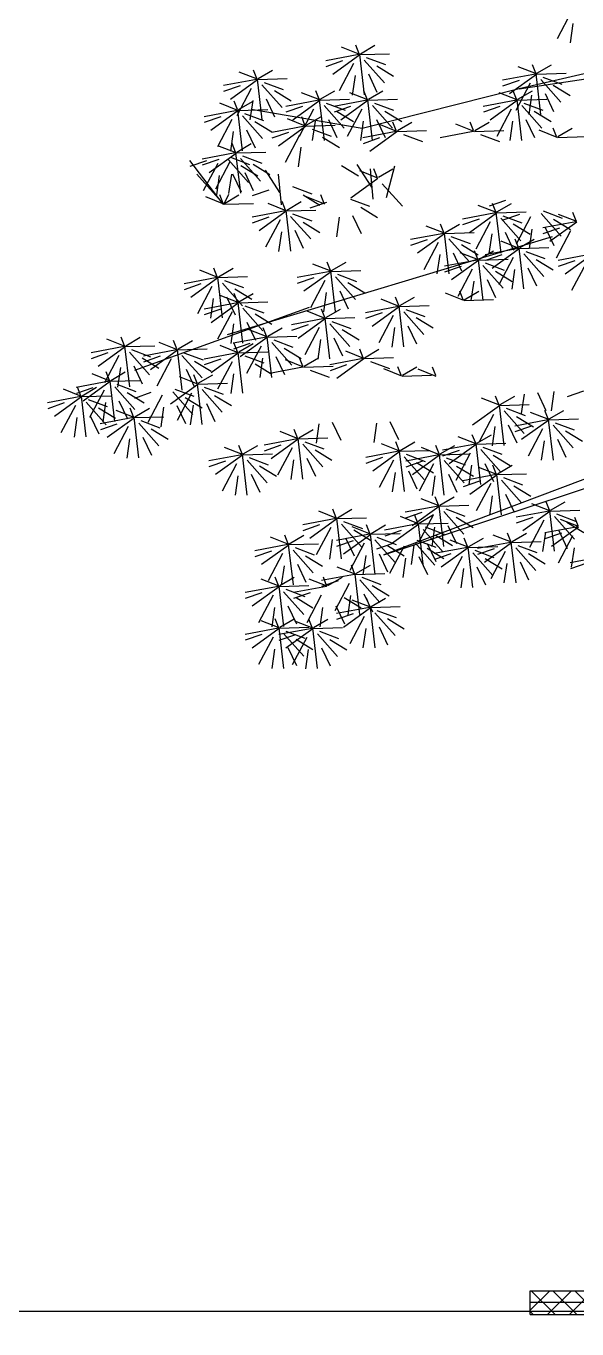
# Model space of a CAD drawing. Header units: metres. Extents: x 563124 to 573994, y 2062953 to 2068466.
# Drawn here: x 568884.33 to 568888.15, y 2065869.04 to 2065878.06 of the extents above; entities that cross this region are included whole.
import ezdxf

# ---------------------------------------------------------------- set-up
doc = ezdxf.new("R2010")
doc.units = ezdxf.units.M
doc.linetypes.add('HIDDEN', pattern=[0.375, 0.25, -0.125])
for name, color, linetype in [('1-CAY XANH', 7, 'CONTINUOUS'), ('ghichieudai', 7, 'CONTINUOUS'), ('LogDg phu', 7, 'CONTINUOUS'), ('MATCATDUONG', 8, 'CONTINUOUS'), ('ViaHeSphu', 32, 'CONTINUOUS')]:
    doc.layers.add(name, color=color, linetype=linetype)

# ---------------------------------------------------------------- blocks, each defined once
blk = doc.blocks.new('ca')
at = {"layer": '1-CAY XANH', "color": 3}
for p, q in [((4.648, 40.012), (5.092, 39.171)), ((4.603, 39.64), (4.689, 39.041)), ((11.145, 38.71), (10.699, 38.97)), ((11.163, 38.686), (11.722, 38.908)), ((11.182, 38.71), (11.284, 38.97)), ((11.152, 38.683), (10.249, 38.711)), ((10.962, 38.593), (10.376, 38.373)), ((11.024, 38.514), (10.407, 37.818)), ((11.02, 37.444), (11.166, 38.69)), ((11.163, 38.671), (11.995, 38.07)), ((11.187, 38.683), (12.207, 38.491)), ((11.695, 38.486), (12.205, 38.308)), ((5.718, 38.084), (4.815, 38.111)), ((5.711, 38.111), (5.265, 38.371)), ((5.586, 36.845), (5.732, 38.091)), ((5.729, 38.087), (6.287, 38.308)), ((5.748, 38.111), (5.85, 38.371)), ((5.753, 38.084), (6.773, 37.892)), ((10.642, 38.339), (10.122, 38.023)), ((10.896, 38.086), (10.634, 37.532)), ((11.352, 38.407), (11.796, 37.565)), ((14.293, 37.945), (13.847, 38.206)), ((14.311, 37.922), (14.87, 38.143)), ((14.33, 37.945), (14.432, 38.206)), ((5.208, 37.74), (4.688, 37.423)), ((5.527, 37.993), (4.942, 37.773)), ((5.59, 37.915), (4.973, 37.219)), ((5.729, 38.072), (6.56, 37.471)), ((5.917, 37.808), (6.362, 36.966)), ((6.26, 37.886), (6.771, 37.709)), ((11.307, 38.035), (11.393, 37.435)), ((14.3, 37.918), (13.397, 37.946)), ((14.11, 37.828), (13.524, 37.608)), ((14.172, 37.75), (13.555, 37.054)), ((14.168, 36.679), (14.314, 37.926)), ((14.311, 37.906), (15.143, 37.306)), ((14.336, 37.918), (15.355, 37.727)), ((14.843, 37.721), (15.353, 37.543)), ((5.462, 37.486), (5.2, 36.933)), ((6.306, 37.283), (5.403, 37.31)), ((6.299, 37.31), (5.852, 37.57)), ((5.873, 37.435), (5.958, 36.836)), ((6.174, 36.044), (6.32, 37.29)), ((6.317, 37.286), (6.875, 37.507)), ((6.336, 37.31), (6.438, 37.57)), ((6.341, 37.283), (7.361, 37.091)), ((10.903, 37.283), (10, 37.31)), ((10.896, 37.31), (10.449, 37.57)), ((10.771, 36.044), (10.916, 37.29)), ((10.914, 37.286), (11.472, 37.507)), ((10.933, 37.31), (11.035, 37.57)), ((10.938, 37.283), (11.958, 37.091)), ((12.384, 37.283), (11.481, 37.31)), ((12.377, 37.31), (11.931, 37.57)), ((12.252, 36.044), (12.398, 37.29)), ((12.395, 37.286), (12.953, 37.507)), ((12.414, 37.31), (12.516, 37.57)), ((12.419, 37.283), (13.439, 37.091)), ((13.79, 37.575), (13.27, 37.258)), ((14.044, 37.321), (13.782, 36.768)), ((14.5, 37.642), (14.944, 36.801)), ((5.796, 36.939), (5.276, 36.622)), ((6.115, 37.192), (5.529, 36.972)), ((6.177, 37.114), (5.56, 36.418)), ((6.317, 37.271), (7.148, 36.67)), ((6.505, 37.007), (6.95, 36.165)), ((6.848, 37.085), (7.359, 36.908)), ((10.393, 36.939), (9.873, 36.622)), ((10.712, 37.192), (10.126, 36.972)), ((10.774, 37.114), (10.157, 36.418)), ((10.914, 37.271), (11.745, 36.67)), ((11.093, 36.41), (14.5, 36.992)), ((11.102, 37.007), (11.547, 36.165)), ((11.874, 36.939), (11.354, 36.622)), ((11.445, 37.085), (11.955, 36.908)), ((12.193, 37.192), (11.608, 36.972)), ((12.256, 37.114), (11.639, 36.418)), ((12.395, 37.271), (13.226, 36.67)), ((12.583, 37.007), (13.028, 36.165)), ((12.926, 37.085), (13.437, 36.908)), ((14.9, 36.965), (13.997, 36.993)), ((14.893, 36.992), (14.447, 37.252)), ((14.455, 37.27), (14.541, 36.671)), ((14.768, 35.726), (14.914, 36.972)), ((14.911, 36.968), (15.469, 37.19)), ((14.911, 36.953), (15.742, 36.352)), ((14.93, 36.992), (15.032, 37.252)), ((14.935, 36.965), (15.955, 36.773)), ((6.05, 36.686), (5.788, 36.132)), ((6.46, 36.634), (6.546, 36.035)), ((7.627, 36.343), (7.181, 36.604)), ((7.645, 36.32), (8.204, 36.541)), ((7.664, 36.343), (7.766, 36.604)), ((10.002, 36.343), (9.556, 36.604)), ((10.02, 36.32), (10.578, 36.541)), ((10.039, 36.343), (10.141, 36.604)), ((10.647, 36.686), (10.384, 36.132)), ((11.057, 36.634), (11.143, 36.035)), ((12.128, 36.686), (11.866, 36.132)), ((12.819, 36.482), (11.916, 36.51)), ((12.812, 36.509), (12.366, 36.769)), ((12.539, 36.634), (12.624, 36.035)), ((12.83, 36.485), (13.388, 36.706)), ((12.849, 36.509), (12.951, 36.769)), ((12.854, 36.482), (13.874, 36.29)), ((14.39, 36.621), (13.87, 36.304)), ((14.709, 36.875), (14.124, 36.654)), ((14.772, 36.796), (14.155, 36.1)), ((15.099, 36.689), (15.544, 35.847)), ((15.442, 36.768), (15.953, 36.59)), ((5.078, 36.134), (4.175, 36.162)), ((5.071, 36.161), (4.624, 36.421)), ((5.089, 36.137), (5.647, 36.358)), ((5.108, 36.161), (5.21, 36.421)), ((7.634, 36.316), (6.731, 36.344)), ((7.444, 36.226), (6.858, 36.006)), ((7.669, 36.316), (8.689, 36.125)), ((10.009, 36.316), (9.106, 36.344)), ((9.819, 36.226), (9.233, 36.006)), ((10.02, 36.304), (10.852, 35.704)), ((10.044, 36.316), (11.064, 36.125)), ((10.552, 36.119), (11.062, 35.941)), ((12.309, 36.138), (11.789, 35.821)), ((12.628, 36.391), (12.043, 36.171)), ((12.83, 36.47), (13.661, 35.869)), ((13.018, 36.206), (13.463, 35.364)), ((13.361, 36.284), (13.872, 36.107)), ((14.644, 36.368), (14.382, 35.814)), ((15.055, 36.316), (15.14, 35.717)), ((12.974, 35.833), (13.059, 35.234)), ((14.958, 35.657), (14.055, 35.684)), ((14.951, 35.684), (14.504, 35.944)), ((14.969, 35.66), (15.527, 35.881)), ((14.988, 35.684), (15.09, 35.944)), ((10.796, 34.604), (11.241, 35.297)), ((14.448, 35.313), (13.928, 34.996)), ((14.767, 35.566), (14.181, 35.346)), ((14.83, 35.488), (14.213, 34.792)), ((15.144, 35.523), (14.559, 35.303)), ((15.207, 35.445), (14.59, 34.749)), ((14.826, 34.418), (14.972, 35.664)), ((14.969, 35.645), (15.8, 35.044)), ((14.993, 35.657), (16.013, 35.465)), ((15.157, 35.381), (15.602, 34.539)), ((15.37, 34.079), (16.39, 35.422)), ((15.5, 35.459), (16.011, 35.282)), ((15.534, 35.337), (15.979, 34.496)), ((15.877, 35.416), (16.388, 35.238)), ((10.341, 34.283), (10.079, 35.264)), ((10.59, 34.907), (10.144, 35.167)), ((10.608, 34.883), (11.166, 35.104)), ((10.627, 34.907), (10.729, 35.167)), ((10.752, 34.231), (10.837, 35.166)), ((11.721, 35.27), (11.201, 34.953)), ((13.573, 34.066), (13.659, 35.001)), ((13.618, 34.438), (14.063, 35.131)), ((14.825, 35.27), (14.305, 34.953)), ((14.702, 35.06), (14.44, 34.506)), ((15.079, 35.016), (14.817, 34.463)), ((15.112, 35.008), (15.198, 34.409)), ((15.346, 34.067), (16.177, 35.001)), ((15.489, 34.965), (15.575, 34.366)), ((10.469, 34.711), (9.852, 34.015)), ((10.608, 34.868), (11.439, 34.267)), ((13.228, 34.624), (12.642, 34.404)), ((13.961, 34.517), (14.471, 34.34)), ((6.94, 33.843), (6.494, 34.103)), ((6.675, 34.193), (7.185, 34.015)), ((6.977, 33.843), (7.079, 34.103)), ((11.453, 34.239), (10.867, 34.019)), ((12.186, 34.132), (12.696, 33.954)), ((12.242, 34.082), (12.8, 34.304)), ((12.261, 34.106), (12.363, 34.366)), ((12.909, 34.371), (12.389, 34.054)), ((13.411, 33.901), (12.965, 34.162)), ((13.429, 33.878), (13.987, 34.099)), ((13.448, 33.901), (13.55, 34.162)), ((15.335, 34.079), (14.432, 34.107)), ((15.328, 34.106), (14.882, 34.366)), ((15.203, 34.374), (15.349, 34.086)), ((15.346, 34.082), (15.904, 34.304)), ((15.365, 34.106), (15.467, 34.366)), ((4.485, 33.546), (5.043, 33.767)), ((4.504, 33.569), (4.606, 33.829)), ((5.518, 33.875), (4.932, 33.655)), ((5.58, 33.797), (4.963, 33.101)), ((5.908, 33.689), (6.353, 32.848)), ((6.947, 33.816), (6.044, 33.844)), ((6.757, 33.726), (6.171, 33.506)), ((6.251, 33.768), (6.762, 33.59)), ((6.815, 32.577), (6.961, 33.824)), ((6.958, 33.82), (7.517, 34.041)), ((6.958, 33.804), (7.79, 33.204)), ((6.983, 33.816), (8.003, 33.624)), ((11.133, 33.986), (10.613, 33.669)), ((11.387, 33.732), (11.125, 33.179)), ((11.798, 33.681), (11.884, 33.081)), ((13.418, 33.874), (12.515, 33.902)), ((13.228, 33.784), (12.642, 33.564)), ((13.29, 33.706), (12.673, 33.01)), ((13.286, 32.635), (13.432, 33.882)), ((13.429, 33.862), (14.261, 33.262)), ((13.453, 33.874), (14.473, 33.682)), ((13.961, 33.677), (14.471, 33.499)), ((4.485, 33.53), (5.316, 32.93)), ((4.509, 33.542), (5.529, 33.35)), ((5.199, 33.622), (4.679, 33.305)), ((5.016, 33.345), (5.527, 33.167)), ((5.453, 33.368), (5.191, 32.815)), ((5.863, 33.317), (5.949, 32.717)), ((6.438, 33.472), (5.917, 33.156)), ((6.819, 33.648), (6.202, 32.952)), ((7.147, 33.54), (7.591, 32.699)), ((7.49, 33.619), (8, 33.441)), ((8.539, 33.208), (8.093, 33.469)), ((8.557, 33.185), (9.116, 33.406)), ((8.576, 33.208), (8.678, 33.469)), ((12.908, 33.531), (12.388, 33.214)), ((13.162, 33.277), (12.9, 32.724)), ((13.617, 33.598), (14.062, 32.757)), ((4.673, 33.266), (5.118, 32.425)), ((6.237, 32.746), (5.791, 33.006)), ((6.255, 32.722), (6.813, 32.943)), ((6.274, 32.746), (6.376, 33.006)), ((6.691, 33.219), (6.429, 32.666)), ((7.102, 33.168), (7.188, 32.568)), ((8.546, 33.181), (7.643, 33.209)), ((8.356, 33.091), (7.77, 32.871)), ((8.418, 33.013), (7.801, 32.317)), ((8.414, 31.942), (8.56, 33.189)), ((8.557, 33.169), (9.389, 32.569)), ((8.581, 33.181), (9.601, 32.99)), ((8.746, 32.905), (9.19, 32.064)), ((9.089, 32.984), (9.599, 32.806)), ((13.573, 33.226), (13.659, 32.627)), ((4.011, 32.528), (4.843, 31.928)), ((4.036, 32.541), (5.055, 32.349)), ((6.244, 32.719), (5.341, 32.746)), ((6.054, 32.628), (5.468, 32.408)), ((6.116, 32.55), (5.499, 31.854)), ((6.112, 31.48), (6.258, 32.726)), ((6.255, 32.707), (7.086, 32.106)), ((6.279, 32.719), (7.299, 32.527)), ((6.786, 32.521), (7.297, 32.344)), ((7.493, 32.389), (7.046, 32.65)), ((7.511, 32.366), (8.069, 32.587)), ((8.036, 32.838), (7.516, 32.521)), ((7.53, 32.389), (7.632, 32.65)), ((8.29, 32.584), (8.028, 32.031)), ((8.701, 32.533), (8.787, 31.934)), ((4.2, 32.264), (4.644, 31.423)), ((4.543, 32.343), (5.053, 32.166)), ((5.734, 32.375), (5.214, 32.058)), ((5.988, 32.121), (5.726, 31.568)), ((6.399, 32.07), (6.485, 31.471)), ((6.443, 32.443), (6.888, 31.601)), ((7.5, 32.362), (6.597, 32.39)), ((7.309, 32.272), (6.723, 32.052)), ((7.371, 32.194), (6.754, 31.498)), ((7.368, 31.123), (7.514, 32.37)), ((7.511, 32.35), (8.342, 31.75)), ((7.535, 32.362), (8.555, 32.171)), ((7.699, 32.086), (8.144, 31.245)), ((8.042, 32.165), (8.552, 31.987)), ((12.03, 32.042), (11.584, 32.302)), ((12.048, 32.018), (12.606, 32.239)), ((12.067, 32.042), (12.169, 32.302)), ((15.51, 31.851), (15.064, 32.111)), ((15.547, 31.851), (15.649, 32.111)), ((6.99, 32.019), (6.47, 31.702)), ((7.244, 31.765), (6.981, 31.212)), ((7.654, 31.714), (7.74, 31.115)), ((11.527, 31.671), (11.007, 31.354)), ((11.847, 31.924), (11.261, 31.704)), ((11.909, 31.846), (11.292, 31.15)), ((11.905, 30.775), (12.051, 32.022)), ((12.048, 32.002), (12.88, 31.402)), ((12.072, 32.014), (13.092, 31.823)), ((12.236, 31.738), (12.681, 30.897)), ((12.58, 31.817), (13.09, 31.639)), ((15.517, 31.824), (14.614, 31.852)), ((15.327, 31.734), (14.741, 31.513)), ((15.385, 30.585), (15.531, 31.831)), ((15.528, 31.827), (16.086, 32.048)), ((15.528, 31.812), (16.359, 31.211)), ((15.552, 31.824), (16.572, 31.632)), ((7.946, 31.143), (7.499, 31.403)), ((7.964, 31.119), (8.522, 31.341)), ((7.982, 31.143), (8.085, 31.403)), ((11.781, 31.417), (11.519, 30.864)), ((12.192, 31.366), (12.278, 30.767)), ((14.887, 31.075), (14.441, 31.336)), ((15.007, 31.48), (14.487, 31.163)), ((15.389, 31.655), (14.772, 30.959)), ((14.905, 31.052), (15.463, 31.273)), ((14.924, 31.075), (15.026, 31.336)), ((15.716, 31.548), (16.161, 30.706)), ((16.059, 31.627), (16.57, 31.449)), ((7.952, 31.116), (7.05, 31.144)), ((9.935, 30.935), (9.032, 30.963)), ((9.928, 30.962), (9.482, 31.222)), ((9.803, 29.696), (9.949, 30.942)), ((9.946, 30.938), (10.504, 31.16)), ((9.946, 30.923), (10.778, 30.322)), ((9.965, 30.962), (10.067, 31.222)), ((9.97, 30.935), (10.99, 30.743)), ((12.717, 30.902), (18.096, 28.964)), ((14.894, 31.048), (13.991, 31.076)), ((14.703, 30.958), (14.118, 30.738)), ((14.766, 30.88), (14.149, 30.184)), ((14.762, 29.809), (14.908, 31.056)), ((14.905, 31.036), (15.736, 30.436)), ((14.929, 31.048), (15.949, 30.856)), ((15.261, 31.227), (14.999, 30.673)), ((15.672, 31.175), (15.758, 30.576)), ((9.425, 30.591), (8.905, 30.275)), ((9.745, 30.845), (9.159, 30.625)), ((9.807, 30.766), (9.19, 30.071)), ((10.134, 30.659), (10.579, 29.818)), ((10.478, 30.738), (10.988, 30.56)), ((12.213, 30.565), (11.311, 30.593)), ((12.023, 30.475), (11.437, 30.255)), ((12.207, 30.592), (11.76, 30.852)), ((12.082, 29.326), (12.227, 30.573)), ((12.224, 30.569), (12.783, 30.79)), ((12.224, 30.553), (13.056, 29.953)), ((12.243, 30.592), (12.345, 30.852)), ((12.249, 30.565), (13.269, 30.373)), ((14.384, 30.705), (13.864, 30.388)), ((15.093, 30.772), (15.538, 29.931)), ((15.436, 30.851), (15.947, 30.673)), ((9.679, 30.338), (9.417, 29.785)), ((10.09, 30.287), (10.176, 29.687)), ((11.704, 30.221), (11.184, 29.905)), ((12.085, 30.397), (11.468, 29.701)), ((12.413, 30.289), (12.858, 29.448)), ((12.756, 30.368), (13.266, 30.19)), ((13.994, 30.02), (13.547, 30.28)), ((14.011, 29.996), (14.57, 30.218)), ((14.03, 30.02), (14.132, 30.28)), ((14.638, 30.451), (14.376, 29.898)), ((15.049, 30.4), (15.134, 29.8)), ((11.957, 29.968), (11.695, 29.415)), ((12.368, 29.917), (12.454, 29.317)), ((14, 29.993), (13.098, 30.021)), ((13.81, 29.903), (13.224, 29.683)), ((13.872, 29.824), (13.255, 29.129)), ((13.869, 28.754), (14.014, 30)), ((14.011, 29.981), (14.843, 29.38)), ((14.036, 29.993), (15.056, 29.801)), ((14.2, 29.717), (14.645, 28.876)), ((14.887, 29.537), (14.441, 29.797)), ((14.543, 29.796), (15.053, 29.618)), ((14.905, 29.513), (15.463, 29.735)), ((14.924, 29.537), (15.026, 29.797)), ((16.756, 29.626), (16.31, 29.886)), ((16.774, 29.602), (17.333, 29.824)), ((16.793, 29.626), (16.895, 29.886)), ((18.374, 29.701), (17.471, 29.728)), ((18.367, 29.728), (17.921, 29.988)), ((18.242, 28.462), (18.388, 29.708)), ((18.385, 29.704), (18.943, 29.925)), ((18.385, 29.689), (19.216, 29.088)), ((18.404, 29.728), (18.506, 29.988)), ((18.409, 29.701), (19.429, 29.509)), ((11.026, 29.332), (10.123, 29.36)), ((11.019, 29.359), (10.573, 29.62)), ((11.037, 29.336), (11.595, 29.557)), ((11.037, 29.32), (11.869, 28.72)), ((11.056, 29.359), (11.158, 29.62)), ((11.061, 29.332), (12.081, 29.141)), ((12.876, 29.094), (12.429, 29.354)), ((12.894, 29.07), (13.452, 29.291)), ((12.913, 29.094), (13.015, 29.354)), ((13.491, 29.649), (12.971, 29.333)), ((13.744, 29.396), (13.482, 28.843)), ((14.894, 29.51), (13.991, 29.538)), ((14.703, 29.42), (14.118, 29.2)), ((14.155, 29.345), (14.241, 28.745)), ((14.762, 28.271), (14.908, 29.517)), ((14.905, 29.498), (15.736, 28.897)), ((14.929, 29.51), (15.949, 29.318)), ((15.436, 29.313), (15.947, 29.135)), ((16.763, 29.599), (15.86, 29.627)), ((16.573, 29.509), (15.987, 29.289)), ((16.635, 29.43), (16.018, 28.734)), ((16.631, 28.36), (16.777, 29.606)), ((16.774, 29.587), (17.606, 28.986)), ((16.798, 29.599), (17.818, 29.407)), ((16.963, 29.323), (17.407, 28.481)), ((17.306, 29.402), (17.816, 29.224)), ((17.864, 29.357), (17.344, 29.04)), ((18.183, 29.61), (17.598, 29.39)), ((18.246, 29.532), (17.629, 28.836)), ((18.573, 29.425), (19.018, 28.583)), ((18.916, 29.503), (19.427, 29.326)), ((8.807, 28.782), (9.365, 29.003)), ((8.826, 28.806), (8.928, 29.066)), ((9.848, 28.819), (9.402, 29.079)), ((9.866, 28.795), (10.424, 29.016)), ((9.885, 28.819), (9.987, 29.079)), ((10.836, 29.242), (10.25, 29.022)), ((11.569, 29.135), (12.079, 28.957)), ((12.883, 29.067), (11.98, 29.094)), ((12.692, 28.976), (12.106, 28.756)), ((12.918, 29.067), (13.938, 28.875)), ((14.384, 29.166), (13.864, 28.85)), ((15.049, 28.862), (15.134, 28.262)), ((15.093, 29.234), (15.538, 28.392)), ((16.253, 29.255), (15.733, 28.939)), ((16.507, 29.002), (16.245, 28.448)), ((18.118, 29.104), (17.856, 28.55)), ((18.826, 28.66), (18.379, 28.92)), ((18.529, 29.052), (18.614, 28.453)), ((18.862, 28.66), (18.964, 28.92)), ((9.855, 28.792), (8.952, 28.819)), ((16.14, 28.544), (15.237, 28.572)), ((16.133, 28.571), (15.687, 28.831)), ((16.008, 27.305), (16.154, 28.551)), ((16.151, 28.547), (16.709, 28.768)), ((16.151, 28.532), (16.983, 27.931)), ((16.17, 28.571), (16.272, 28.831)), ((18.832, 28.633), (17.93, 28.661)), ((18.642, 28.542), (18.056, 28.322)), ((18.704, 28.464), (18.087, 27.768)), ((18.701, 27.394), (18.846, 28.64)), ((18.843, 28.636), (19.402, 28.857)), ((18.843, 28.621), (19.675, 28.02)), ((18.868, 28.633), (19.888, 28.441)), ((4.274, 28.331), (4.784, 28.153)), ((5.192, 28.323), (5.278, 27.724)), ((5.697, 28.292), (5.435, 27.739)), ((6.108, 28.241), (6.193, 27.642)), ((6.842, 27.919), (6.396, 28.18)), ((6.86, 27.896), (7.419, 28.117)), ((6.879, 27.919), (6.981, 28.18)), ((15.63, 28.2), (15.11, 27.883)), ((15.95, 28.453), (15.364, 28.233)), ((16.012, 28.375), (15.395, 27.679)), ((16.536, 28.136), (16.015, 27.82)), ((16.855, 28.39), (16.269, 28.17)), ((16.917, 28.312), (16.3, 27.616)), ((16.339, 28.268), (16.784, 27.426)), ((17.245, 28.204), (17.69, 27.363)), ((17.588, 28.283), (18.098, 28.105)), ((18.323, 28.289), (17.803, 27.972)), ((19.714, 28.162), (18.811, 28.19)), ((19.524, 28.072), (18.938, 27.852)), ((19.032, 28.357), (19.477, 27.515)), ((19.707, 28.189), (19.261, 28.45)), ((19.375, 28.435), (19.885, 28.258)), ((19.582, 26.923), (19.728, 28.17)), ((19.725, 28.166), (20.283, 28.387)), ((19.725, 28.15), (20.557, 27.55)), ((19.744, 28.189), (19.846, 28.45)), ((19.749, 28.162), (20.769, 27.97)), ((5.331, 27.476), (4.885, 27.736)), ((5.349, 27.452), (5.908, 27.674)), ((5.368, 27.476), (5.47, 27.736)), ((6.849, 27.892), (5.947, 27.92)), ((6.659, 27.802), (6.073, 27.582)), ((6.721, 27.724), (6.104, 27.028)), ((6.718, 26.653), (6.863, 27.9)), ((6.86, 27.88), (7.692, 27.28)), ((15.884, 27.947), (15.622, 27.393)), ((16.295, 27.895), (16.381, 27.296)), ((16.789, 27.883), (16.527, 27.33)), ((17.2, 27.832), (17.286, 27.232)), ((18.085, 27.541), (17.638, 27.801)), ((18.103, 27.517), (18.661, 27.739)), ((18.122, 27.541), (18.224, 27.801)), ((18.576, 28.036), (18.314, 27.482)), ((19.204, 27.819), (18.684, 27.502)), ((19.586, 27.994), (18.969, 27.298)), ((18.987, 27.984), (19.073, 27.385)), ((19.913, 27.886), (20.358, 27.045)), ((20.257, 27.965), (20.767, 27.787)), ((5.338, 27.449), (4.435, 27.477)), ((5.148, 27.359), (4.562, 27.139)), ((5.21, 27.281), (4.593, 26.585)), ((5.206, 26.21), (5.352, 27.457)), ((5.349, 27.437), (6.181, 26.837)), ((5.373, 27.449), (6.393, 27.257)), ((6.34, 27.549), (5.819, 27.232)), ((6.593, 27.295), (6.331, 26.742)), ((7.049, 27.616), (7.493, 26.775)), ((10.235, 27.4), (9.973, 26.846)), ((10.646, 27.348), (10.731, 26.749)), ((12.009, 27.379), (11.747, 26.825)), ((12.42, 27.328), (12.506, 26.728)), ((18.092, 27.514), (17.189, 27.542)), ((17.901, 27.424), (17.315, 27.204)), ((17.963, 27.345), (17.346, 26.649)), ((17.96, 26.275), (18.106, 27.521)), ((18.103, 27.502), (18.934, 26.901)), ((18.127, 27.514), (19.147, 27.322)), ((18.634, 27.317), (19.145, 27.139)), ((19.458, 27.565), (19.196, 27.012)), ((19.869, 27.514), (19.955, 26.915)), ((4.828, 27.105), (4.308, 26.789)), ((5.538, 27.173), (5.982, 26.332)), ((5.881, 27.252), (6.391, 27.074)), ((7.004, 27.244), (7.09, 26.644)), ((7.56, 26.728), (7.113, 26.989)), ((7.578, 26.705), (8.136, 26.926)), ((7.596, 26.728), (7.699, 26.989)), ((13.047, 26.863), (12.145, 26.891)), ((13.041, 26.89), (12.594, 27.15)), ((12.916, 25.624), (13.061, 26.87)), ((13.059, 26.866), (13.617, 27.088)), ((13.077, 26.89), (13.179, 27.15)), ((13.083, 26.863), (14.103, 26.671)), ((17.582, 27.17), (17.062, 26.854)), ((17.836, 26.917), (17.574, 26.363)), ((18.246, 26.866), (18.332, 26.266)), ((18.291, 27.238), (18.736, 26.396)), ((5.082, 26.852), (4.82, 26.299)), ((5.493, 26.801), (5.579, 26.201)), ((7.567, 26.701), (6.664, 26.729)), ((7.376, 26.611), (6.79, 26.391)), ((7.438, 26.533), (6.821, 25.837)), ((7.435, 25.462), (7.58, 26.709)), ((7.578, 26.689), (8.409, 26.089)), ((7.602, 26.701), (8.622, 26.51)), ((8.109, 26.504), (8.619, 26.326)), ((8.687, 26.396), (8.24, 26.656)), ((8.705, 26.372), (9.263, 26.594)), ((8.723, 26.396), (8.825, 26.656)), ((9.923, 26.48), (9.02, 26.508)), ((9.916, 26.507), (9.47, 26.767)), ((9.791, 25.241), (9.937, 26.487)), ((9.934, 26.483), (10.492, 26.704)), ((9.934, 26.468), (10.765, 25.867)), ((9.953, 26.507), (10.055, 26.767)), ((9.958, 26.48), (10.978, 26.288)), ((12.538, 26.519), (12.018, 26.203)), ((12.857, 26.773), (12.271, 26.553)), ((12.919, 26.694), (12.302, 25.998)), ((13.059, 26.851), (13.89, 26.25)), ((13.247, 26.587), (13.692, 25.745)), ((13.59, 26.666), (14.1, 26.488)), ((14.749, 26.4), (14.303, 26.66)), ((14.767, 26.377), (15.325, 26.598)), ((14.786, 26.4), (14.888, 26.66)), ((7.057, 26.358), (6.537, 26.041)), ((7.311, 26.104), (7.048, 25.551)), ((7.721, 26.053), (7.807, 25.454)), ((7.766, 26.425), (8.211, 25.584)), ((8.693, 26.369), (7.791, 26.397)), ((8.503, 26.279), (7.917, 26.059)), ((8.565, 26.2), (7.948, 25.504)), ((8.562, 25.13), (8.707, 26.376)), ((8.705, 26.357), (9.536, 25.756)), ((8.729, 26.369), (9.749, 26.177)), ((9.413, 26.136), (8.893, 25.819)), ((8.893, 26.093), (9.338, 25.251)), ((9.732, 26.39), (9.147, 26.169)), ((9.795, 26.311), (9.178, 25.615)), ((9.236, 26.172), (9.746, 25.994)), ((10.122, 26.204), (10.567, 25.362)), ((10.465, 26.283), (10.976, 26.105)), ((12.791, 26.266), (12.529, 25.712)), ((13.202, 26.215), (13.288, 25.615)), ((14.756, 26.373), (13.853, 26.401)), ((14.565, 26.283), (13.98, 26.063)), ((14.628, 26.205), (14.011, 25.509)), ((14.624, 25.134), (14.77, 26.381)), ((14.767, 26.361), (15.598, 25.761)), ((14.791, 26.373), (15.811, 26.181)), ((14.955, 26.097), (15.4, 25.256)), ((15.298, 26.176), (15.809, 25.998)), ((6.932, 25.76), (6.029, 25.788)), ((6.741, 25.67), (6.155, 25.45)), ((6.925, 25.787), (6.478, 26.048)), ((6.8, 24.521), (6.946, 25.768)), ((6.943, 25.764), (7.501, 25.985)), ((6.943, 25.748), (7.774, 25.148)), ((6.962, 25.787), (7.064, 26.048)), ((6.967, 25.76), (7.987, 25.569)), ((8.184, 26.025), (7.664, 25.709)), ((8.437, 25.772), (8.175, 25.218)), ((8.848, 25.721), (8.934, 25.121)), ((9.667, 25.883), (9.405, 25.329)), ((10.077, 25.831), (10.163, 25.232)), ((14.246, 26.03), (13.726, 25.713)), ((14.5, 25.776), (14.238, 25.223)), ((14.911, 25.725), (14.996, 25.125)), ((6.422, 25.417), (5.902, 25.1)), ((6.803, 25.592), (6.186, 24.896)), ((7.131, 25.484), (7.576, 24.643)), ((7.474, 25.563), (7.985, 25.385)), ((5.291, 24.669), (4.844, 24.929)), ((5.309, 24.645), (5.867, 24.866)), ((5.328, 24.669), (5.43, 24.929)), ((6.676, 25.163), (6.414, 24.61)), ((7.086, 25.112), (7.172, 24.513)), ((8.7, 24.821), (8.254, 25.081)), ((8.718, 24.798), (9.276, 25.019)), ((8.737, 24.821), (8.839, 25.081)), ((5.298, 24.642), (4.395, 24.669)), ((5.107, 24.551), (4.521, 24.331)), ((5.169, 24.473), (4.552, 23.777)), ((5.166, 23.403), (5.312, 24.649)), ((5.309, 24.629), (6.14, 24.029)), ((5.333, 24.642), (6.353, 24.45)), ((8.197, 24.45), (7.677, 24.134)), ((8.707, 24.794), (7.804, 24.822)), ((8.517, 24.704), (7.931, 24.484)), ((8.579, 24.626), (7.962, 23.93)), ((8.575, 23.555), (8.721, 24.802)), ((8.718, 24.782), (9.55, 24.182)), ((8.742, 24.794), (9.762, 24.602)), ((9.335, 24.271), (8.889, 24.531)), ((8.906, 24.518), (9.351, 23.677)), ((9.25, 24.597), (9.76, 24.419)), ((9.353, 24.247), (9.911, 24.469)), ((9.372, 24.271), (9.474, 24.531)), ((11.851, 24.436), (11.405, 24.696)), ((11.869, 24.412), (12.427, 24.634)), ((11.888, 24.436), (11.99, 24.696)), ((4.788, 24.298), (4.268, 23.981)), ((4.427, 24.162), (4.985, 24.383)), ((4.427, 24.146), (5.258, 23.546)), ((4.446, 24.186), (4.548, 24.446)), ((4.451, 24.158), (5.471, 23.967)), ((5.497, 24.365), (5.942, 23.524)), ((5.84, 24.444), (6.35, 24.267)), ((8.451, 24.197), (8.189, 23.644)), ((9.342, 24.244), (8.439, 24.272)), ((9.151, 24.154), (8.566, 23.933)), ((9.214, 24.075), (8.597, 23.379)), ((8.862, 24.146), (8.948, 23.546)), ((9.21, 23.005), (9.356, 24.251)), ((9.353, 24.232), (10.184, 23.631)), ((9.377, 24.244), (10.397, 24.052)), ((10.816, 23.953), (10.37, 24.213)), ((11.348, 24.065), (10.828, 23.749)), ((10.834, 23.929), (11.393, 24.151)), ((10.853, 23.953), (10.955, 24.213)), ((11.858, 24.409), (10.955, 24.437)), ((11.667, 24.319), (11.082, 24.099)), ((11.73, 24.241), (11.113, 23.545)), ((11.726, 23.17), (11.872, 24.417)), ((11.869, 24.397), (12.7, 23.797)), ((11.893, 24.409), (12.913, 24.217)), ((12.057, 24.133), (12.502, 23.292)), ((12.4, 24.212), (12.911, 24.034)), ((4.615, 23.882), (5.06, 23.041)), ((5.042, 24.044), (4.779, 23.491)), ((4.958, 23.961), (5.469, 23.783)), ((5.452, 23.993), (5.538, 23.394)), ((6.485, 23.675), (5.582, 23.703)), ((6.478, 23.702), (6.032, 23.963)), ((6.353, 22.436), (6.499, 23.683)), ((6.496, 23.679), (7.054, 23.9)), ((6.496, 23.663), (7.328, 23.063)), ((6.515, 23.702), (6.617, 23.963)), ((6.52, 23.675), (7.54, 23.484)), ((7.807, 23.55), (7.36, 23.81)), ((7.825, 23.526), (8.383, 23.747)), ((7.843, 23.55), (7.946, 23.81)), ((8.832, 23.9), (8.312, 23.583)), ((9.41, 23.75), (8.824, 23.53)), ((9.472, 23.672), (8.855, 22.976)), ((9.884, 24.047), (10.395, 23.869)), ((10.823, 23.926), (9.92, 23.954)), ((10.633, 23.836), (10.047, 23.616)), ((10.695, 23.757), (10.078, 23.061)), ((10.691, 22.687), (10.837, 23.933)), ((10.834, 23.914), (11.666, 23.313)), ((10.859, 23.926), (11.878, 23.734)), ((11.023, 23.65), (11.467, 22.808)), ((11.602, 23.812), (11.34, 23.259)), ((11.366, 23.729), (11.876, 23.551)), ((12.013, 23.761), (12.098, 23.161)), ((13.332, 23.635), (12.886, 23.895)), ((13.35, 23.612), (13.909, 23.833)), ((13.369, 23.635), (13.471, 23.895)), ((4.57, 23.51), (4.656, 22.911)), ((5.975, 23.332), (5.455, 23.015)), ((6.295, 23.585), (5.709, 23.365)), ((6.357, 23.507), (5.74, 22.811)), ((6.684, 23.399), (7.129, 22.558)), ((7.814, 23.523), (6.911, 23.551)), ((7.028, 23.478), (7.538, 23.3)), ((7.623, 23.433), (7.037, 23.212)), ((7.685, 23.354), (7.068, 22.658)), ((7.682, 22.284), (7.827, 23.53)), ((7.825, 23.511), (8.656, 22.91)), ((7.849, 23.523), (8.869, 23.331)), ((8.356, 23.326), (8.866, 23.148)), ((9.091, 23.497), (8.571, 23.18)), ((9.086, 23.647), (8.824, 23.093)), ((9.497, 23.595), (9.582, 22.996)), ((10.314, 23.582), (9.793, 23.266)), ((9.8, 23.565), (10.245, 22.723)), ((10.143, 23.643), (10.653, 23.466)), ((10.567, 23.329), (10.305, 22.775)), ((10.978, 23.278), (11.064, 22.678)), ((12.829, 23.264), (12.309, 22.948)), ((13.339, 23.608), (12.436, 23.636)), ((13.149, 23.518), (12.563, 23.298)), ((13.211, 23.44), (12.594, 22.744)), ((13.207, 22.369), (13.353, 23.616)), ((13.35, 23.596), (14.182, 22.996)), ((13.374, 23.608), (14.394, 23.416)), ((13.539, 23.332), (13.983, 22.491)), ((13.882, 23.411), (14.392, 23.233)), ((3.664, 23.238), (4.684, 23.046)), ((4.171, 23.041), (4.682, 22.863)), ((6.229, 23.078), (5.967, 22.525)), ((6.64, 23.027), (6.726, 22.428)), ((7.304, 23.179), (6.784, 22.862)), ((7.558, 22.926), (7.295, 22.372)), ((7.968, 22.874), (8.054, 22.275)), ((8.013, 23.247), (8.458, 22.405)), ((9.345, 23.244), (9.082, 22.69)), ((9.755, 23.192), (9.841, 22.593)), ((11.283, 22.72), (10.836, 22.98)), ((11.301, 22.697), (11.859, 22.918)), ((11.32, 22.72), (11.422, 22.98)), ((13.083, 23.011), (12.821, 22.458)), ((13.494, 22.96), (13.58, 22.36)), ((11.29, 22.693), (10.387, 22.721)), ((11.099, 22.603), (10.513, 22.383)), ((11.161, 22.525), (10.544, 21.829)), ((11.158, 21.454), (11.304, 22.701)), ((11.325, 22.693), (12.345, 22.501)), ((12.145, 22.351), (11.698, 22.611)), ((11.832, 22.496), (12.343, 22.318)), ((12.163, 22.327), (12.721, 22.549)), ((12.182, 22.351), (12.284, 22.611)), ((13.626, 22.351), (13.18, 22.611)), ((13.644, 22.327), (14.202, 22.549)), ((13.663, 22.351), (13.765, 22.611)), ((10.78, 22.35), (10.26, 22.033)), ((11.034, 22.096), (10.771, 21.543)), ((11.444, 22.045), (11.53, 21.445)), ((11.489, 22.417), (11.934, 21.576)), ((12.187, 22.324), (13.207, 22.132)), ((12.351, 22.048), (12.796, 21.207)), ((12.694, 22.127), (13.205, 21.949)), ((13.633, 22.324), (12.73, 22.352)), ((13.443, 22.234), (12.857, 22.014)), ((13.505, 22.156), (12.888, 21.46)), ((13.501, 21.085), (13.647, 22.331)), ((13.644, 22.312), (14.476, 21.711)), ((13.668, 22.324), (14.688, 22.132)), ((13.832, 22.048), (14.277, 21.207)), ((14.176, 22.127), (14.686, 21.949)), ((10.823, 21.676), (9.92, 21.704)), ((10.816, 21.703), (10.37, 21.963)), ((10.691, 20.437), (10.837, 21.683)), ((10.834, 21.679), (11.393, 21.9)), ((10.834, 21.664), (11.666, 21.063)), ((10.853, 21.703), (10.955, 21.963)), ((10.859, 21.676), (11.878, 21.484)), ((11.642, 21.98), (11.122, 21.664)), ((11.896, 21.727), (11.634, 21.174)), ((12.306, 21.676), (12.392, 21.076)), ((13.123, 21.98), (12.603, 21.664)), ((13.377, 21.727), (13.115, 21.174)), ((13.788, 21.676), (13.874, 21.076)), ((10.314, 21.332), (9.793, 21.015)), ((10.633, 21.585), (10.047, 21.365)), ((10.695, 21.507), (10.078, 20.811)), ((11.023, 21.4), (11.467, 20.558)), ((11.366, 21.478), (11.876, 21.301)), ((12.589, 21.058), (12.143, 21.319)), ((12.607, 21.035), (13.165, 21.256)), ((12.626, 21.058), (12.728, 21.319)), ((13.626, 21.067), (13.18, 21.327)), ((13.644, 21.043), (14.202, 21.265)), ((13.663, 21.067), (13.765, 21.327)), ((10.567, 21.079), (10.305, 20.525)), ((10.978, 21.027), (11.064, 20.428)), ((12.596, 21.031), (11.693, 21.059)), ((12.405, 20.941), (11.82, 20.721)), ((12.468, 20.863), (11.851, 20.167)), ((12.464, 19.792), (12.61, 21.039)), ((12.607, 21.019), (13.438, 20.419)), ((12.631, 21.031), (13.651, 20.84)), ((13.633, 21.04), (12.73, 21.068)), ((13.443, 20.95), (12.857, 20.73)), ((13.505, 20.871), (12.888, 20.176)), ((13.501, 19.801), (13.647, 21.047)), ((13.644, 21.028), (14.476, 20.427)), ((13.668, 21.04), (14.688, 20.848)), ((14.176, 20.843), (14.686, 20.665)), ((12.086, 20.688), (11.566, 20.371)), ((13.123, 20.696), (12.603, 20.38)), ((12.795, 20.755), (13.24, 19.914)), ((13.377, 20.443), (13.115, 19.889)), ((13.138, 20.834), (13.649, 20.656)), ((13.832, 20.764), (14.277, 19.922)), ((12.34, 20.434), (12.078, 19.881)), ((12.751, 20.383), (12.836, 19.784)), ((13.788, 20.392), (13.874, 19.792))]:
    blk.add_line(p, q, dxfattribs=at)
at = {"layer": '1-CAY XANH', "color": 17}
for p, q in [((0.531, 38.946), (6.253, 37.629)), ((6.253, 37.629), (0.531, 38.493)), ((6.253, 37.629), (11.093, 36.41)), ((15.237, 30.075), (5.227, 33.087)), ((12.037, 32.014), (11.134, 32.042)), ((0.517, 27.035), (10.427, 23.293)), ((10.427, 23.293), (0.517, 26.572))]:
    blk.add_line(p, q, dxfattribs=at)

msp = doc.modelspace()

# ---------------------------------------------------------------- linework, layer by layer
at = {"layer": 'LogDg phu', "linetype": 'HIDDEN', "ltscale": 50}
msp.add_lwpolyline([(568856.5239, 2065775.6083), (568855.9933, 2065785.3816, 0.07245), (568855.7085, 2065786.7946), (568842.7548, 2065823.0062, 0.072993), (568842.0723, 2065824.288), (568836.3147, 2065832.1024), (568830.0282, 2065849.6762, -0.431462), (568835.3114, 2065860.048), (568955.7624, 2065895.3385, -0.383951), (568965.4128, 2065890.6985), (569003.9831, 2065796.713, -0.443702), (568998.8682, 2065786.0093), (568880.5047, 2065750.7132, -0.398562), (568862.0947, 2065760.0354), (568856.5239, 2065775.6083)], format="xyb", dxfattribs=at)
at = {"layer": 'ViaHeSphu', "linetype": 'HIDDEN', "ltscale": 50}
msp.add_lwpolyline([(569000.8346, 2065796.4832), (568997.9413, 2065790.4288), (568877.8309, 2065754.6117), (568868.7651, 2065759.2023), (568835.9726, 2065850.8723), (568839.0868, 2065856.986), (568956.5111, 2065891.3897), (568963.2077, 2065888.1699)], close=True, dxfattribs=at)

# ---------------------------------------------------------------- next in the draw order: wipeouts: each hides what was drawn before it
msp.add_wipeout([(568538.5548, 2065837.1158), (569134.3908, 2065836.3611), (569131.1932, 2065953.8252), (568779.0042, 2065956.6832), (568600.6017, 2065960.3155)]).dxf.layer = 'ghichieudai'

# ---------------------------------------------------------------- next in the draw order: hatches: boundary and pattern name
at = {"layer": 'MATCATDUONG', "linetype": 'Continuous', "extrusion": (3.31378e-12, 1.1371e-08, 1)}
h = msp.add_hatch(dxfattribs=at)
h.set_pattern_fill('ANSI37', color=9, scale=0.85379, style=0)
h.set_pattern_definition([(44.999999999, (367013.69746, 1244803.3762), (-0.07546507131, 0.075465071313), []), (134.999999999, (367013.69746, 1244803.3762), (-0.075465071313, -0.07546507131), [])])
h.paths.add_polyline_path([(568890.7039, 2065869.3025), (568887.8239, 2065869.3025), (568887.8239, 2065869.1348), (568890.7039, 2065869.1348)])
h = msp.add_hatch(dxfattribs=at)
h.set_pattern_fill('ANSI31', scale=0.683032, angle=135, style=0)
h.set_pattern_definition([(359.999999999, (770688.68102, 1244803.37619), (-1.5e-12, -0.085378981867), [])])
h.paths.add_polyline_path([(568887.8239, 2065869.3025), (568887.8239, 2065869.0865), (568890.7039, 2065869.0865), (568890.7039, 2065869.3025)])

# ---------------------------------------------------------------- next in the draw order: linework, layer by layer
at = {"layer": 'MATCATDUONG', "color": 7, "linetype": 'Continuous', "extrusion": (3.31378e-12, 1.1371e-08, 1)}
for p, q in [((568887.8239, 2065869.3025, 0), (568890.7039, 2065869.3025, 0)), ((568887.8239, 2065869.1387), (568887.8239, 2065869.3025, 0))]:
    msp.add_line(p, q, dxfattribs=at)
at = {"layer": 'MATCATDUONG', "color": 40, "linetype": 'Continuous'}
msp.add_lwpolyline([(568821.9665, 2065868.4521), (568781.9665, 2065868.1266), (568781.9665, 2065868.727), (568781.9665, 2065869.1582), (568757.9665, 2065869.1582), (568757.9665, 2065861.5613), (568901.9665, 2065861.5613), (568901.9665, 2065869.1582), (568877.9665, 2065869.1582), (568877.9665, 2065868.727), (568877.9665, 2065868.1266), (568837.9665, 2065868.4521)], dxfattribs=at)

# ---------------------------------------------------------------- next in the draw order: block references
at = {"layer": 'MATCATDUONG', "color": 3, "linetype": 'Continuous', "extrusion": (3.31378e-12, 1.1371e-08, 1), "xscale": -0.2249999999767169, "yscale": 0.2250000000931323, "zscale": 0.2250000000000005}
msp.add_blockref('ca', (568889.1556, 2065869.1551, 0.0235), dxfattribs=at)

doc.saveas('drawing.dxf')
